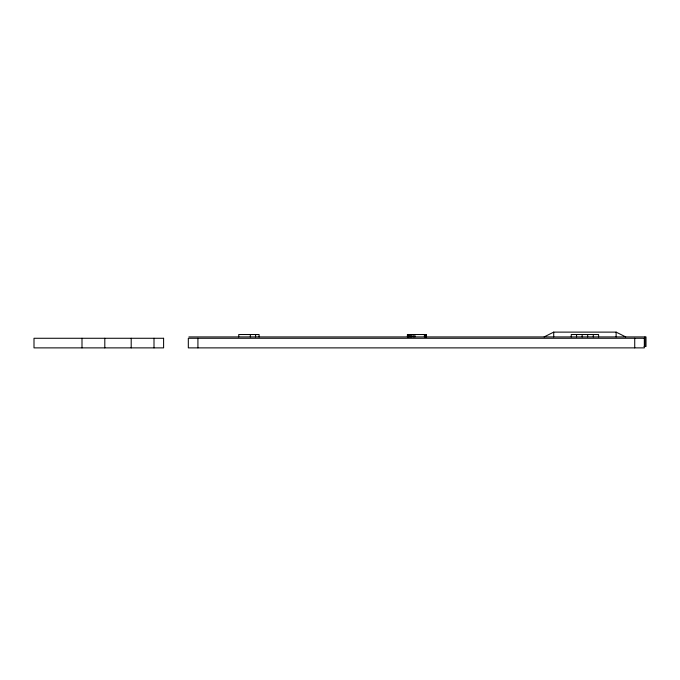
<?xml version="1.0" encoding="UTF-8"?>
<svg xmlns="http://www.w3.org/2000/svg" width="680" height="680" viewBox="0 0 680 680"><rect width="100%" height="100%" fill="white"/><g stroke="black" fill="none" stroke-linecap="round" stroke-linejoin="round"><path stroke-width="1.02" d="M544.119 336.923L553.715 332.12L616.123 332.12L625.719 336.923M426.436 334.526L407.397 334.526L407.405 336.923M188.912 336.923L646 336.923L646 346.528L644.079 346.528M644.92 336.923L644.92 346.528M634.729 338.274L634.729 347.879M616.123 332.12L616.123 336.923M598.596 336.923L598.596 334.526L571.242 334.526L571.242 336.923M593.283 334.526L593.283 336.923M587.664 334.526L587.664 336.923M582.156 334.526L582.156 336.923M576.555 334.526L576.555 336.923M553.715 332.12L553.715 336.923M426.428 334.526L426.428 336.923M426.284 334.526L426.309 336.923M425.935 334.526L425.935 336.923M425.298 334.526L425.298 336.923M424.413 334.526L424.413 336.923M414.876 334.526L414.876 336.923M413.185 334.526L413.185 336.923M411.672 334.526L411.672 336.923M410.346 334.526L410.346 336.923M409.241 334.526L409.241 336.923M408.374 334.526L408.374 336.923M407.762 334.526L407.762 336.923M259.097 336.923L259.097 334.526L238.731 334.526L238.731 336.923M255.578 334.526L255.578 336.923M250.325 334.526L250.325 336.923M197.922 338.274L197.922 347.879M154.003 338.274L154.003 347.879M131.197 338.274L131.197 347.879M104.805 338.274L104.805 347.879M81.999 338.274L81.999 347.879M163.6 338.274L34 338.274L34 347.879L163.6 347.879L163.6 338.274M644.325 338.274L188.317 338.274L188.317 347.879L644.325 347.879L644.325 338.274"/></g></svg>
